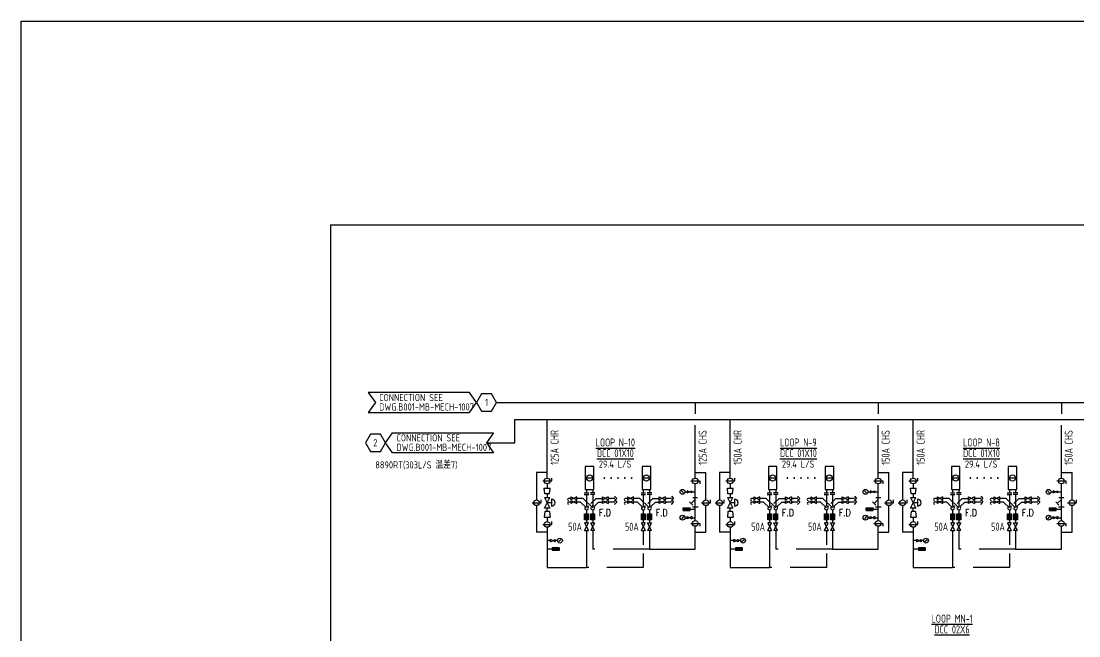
# Model space of a CAD drawing. Extents: x 38046 to 42076, y 84937 to 85507.
# Drawn here: x 41365.6 to 41735.4, y 85292.1 to 85507.1 of the extents above; entities that cross this region are included whole.
import ezdxf
from ezdxf.enums import TextEntityAlignment as Align

# ---------------------------------------------------------------- set-up
doc = ezdxf.new("R2010")
doc.units = 0
doc.header["$LTSCALE"] = 10
doc.linetypes.add('HIDDEN', pattern=[9.525, 6.35, -3.175])
doc.linetypes.add('HIDDEN2', pattern=[0.1875, 0.125, -0.0625])
for name, color, linetype in [('A-DETL-01', 1, 'Continuous'), ('M-CEQPM-DCC', 110, 'Continuous'), ('M-CEQPM-TEXT', 3, 'Continuous'), ('M-CPIPE-TEXT', 3, 'Continuous'), ('M-CPIPE-VAVE', 2, 'Continuous'), ('M-CWTR-PIPE', 130, 'Continuous'), ('M-HVAC-CMAH', 3, 'Continuous'), ('M-PIPE-CHWR20', 110, 'Continuous'), ('M-PIPE-CHWS12', 130, 'Continuous'), ('U-PCW-VALVE', 2, 'Continuous')]:
    doc.layers.add(name, color=color, linetype=linetype)
doc.styles.add('AA-TXT', font='isocp.shx', dxfattribs={"bigfont": 'chineset.shx'})
doc.styles.add('STDTEXT', font='simplex.shx', dxfattribs={"bigfont": 'china.shx'})

# ---------------------------------------------------------------- blocks, each defined once
blk = doc.blocks.new('DIM3')
blk.add_solid([(40, -6.7), (40, 6.7), (0, 0)])
blk = doc.blocks.new('DCC PIPE')
at = {"layer": 'U-PCW-VALVE'}
h = blk.add_hatch(dxfattribs=at)
h.set_pattern_fill('ANSI37', color=256, scale=2.66144, angle=90, style=0)
h.set_pattern_definition([(135, (188.80367, -130.49455), (-0.2352403, -0.2352403), []), (225, (188.80367, -130.49455), (0.2352403, -0.2352403), [])])
h.paths.add_polyline_path([(-0.67, 3.67), (-0.67, 5.8), (0.67, 5.8), (0.67, 3.67)])
h = blk.add_hatch(dxfattribs=at)
h.set_pattern_fill('ANSI37', color=256, scale=2.66144, angle=90, style=0)
h.set_pattern_definition([(135, (190.9487, -130.49455), (-0.2352403, -0.2352403), []), (225, (190.9487, -130.49455), (0.2352403, -0.2352403), [])])
h.paths.add_polyline_path([(1.48, 3.67), (1.48, 5.8), (2.81, 5.8), (2.81, 3.67)])
h = blk.add_hatch(dxfattribs=at)
h.set_pattern_fill('ANSI37', color=256, scale=2.66144, angle=90, style=0)
h.set_pattern_definition([(135, (208.65864, -130.49455), (-0.2352403, -0.2352403), []), (225, (208.65864, -130.49455), (0.2352403, -0.2352403), [])])
h.paths.add_polyline_path([(19.19, 3.67), (19.19, 5.8), (20.52, 5.8), (20.52, 3.67)])
h = blk.add_hatch(dxfattribs=at)
h.set_pattern_fill('ANSI37', color=256, scale=2.66144, angle=90, style=0)
h.set_pattern_definition([(135, (210.80367, -130.49455), (-0.2352403, -0.2352403), []), (225, (210.80367, -130.49455), (0.2352403, -0.2352403), [])])
h.paths.add_polyline_path([(21.33, 3.67), (21.33, 5.8), (22.67, 5.8), (22.67, 3.67)])
at = {"layer": 'M-CEQPM-DCC'}
for p, q in [((-0.8, 13.17), (0.8, 13.17)), ((0, 14.35), (0, 13.17)), ((2.95, 13.17), (1.35, 13.17)), ((2.15, 14.35), (2.15, 13.17)), ((19.05, 13.17), (20.65, 13.17)), ((19.85, 14.35), (19.85, 13.17)), ((22.8, 13.17), (21.2, 13.17)), ((22, 14.35), (22, 13.17))]:
    blk.add_line(p, q, dxfattribs=at)
for points in [[(2.57, 14.35), (2.57, 22.35), (-0.43, 22.35), (-0.43, 14.35)], [(22.43, 14.35), (22.43, 22.35), (19.43, 22.35), (19.43, 14.35)]]:
    blk.add_lwpolyline(points, close=True, dxfattribs=at)
at = {"layer": 'M-CPIPE-VAVE'}
for p, q in [((-5.47, 11.18), (-6.35, 11.18)), ((-3.4, 11.7), (-5.47, 10.66)), ((-5.47, 11.7), (-3.4, 10.66)), ((-5.47, 11.7), (-5.47, 10.66)), ((-3.4, 10.66), (-3.4, 11.7)), ((-1.19, 11.18), (-3.4, 11.18)), ((2.15, 7.84), (-1.19, 11.18)), ((1.53, 9.37), (3.34, 11.18)), ((3.34, 11.18), (5.55, 11.18)), ((5.55, 10.66), (5.55, 11.7)), ((7.62, 11.7), (5.55, 10.66)), ((5.55, 11.7), (7.62, 10.66)), ((7.62, 11.7), (7.62, 10.66)), ((9.89, 11.18), (7.62, 11.18)), ((9.81, 12.03), (10.58, 11.18)), ((9.81, 10.33), (10.58, 11.18)), ((14.38, 11.18), (13.5, 11.18)), ((16.45, 11.7), (14.38, 10.66)), ((14.38, 11.7), (16.45, 10.66)), ((14.38, 11.7), (14.38, 10.66)), ((16.45, 10.66), (16.45, 11.7)), ((18.66, 11.18), (16.45, 11.18)), ((22, 7.84), (18.66, 11.18)), ((21.38, 9.37), (23.19, 11.18)), ((23.19, 11.18), (25.4, 11.18)), ((25.4, 10.66), (25.4, 11.7)), ((27.47, 11.7), (25.4, 10.66)), ((25.4, 11.7), (27.47, 10.66)), ((27.47, 11.7), (27.47, 10.66)), ((29.74, 11.18), (27.47, 11.18)), ((29.67, 12.03), (30.44, 11.18)), ((29.67, 10.33), (30.44, 11.18)), ((-5.47, 9.92), (-6.35, 9.92)), ((-3.4, 10.44), (-5.47, 9.41)), ((-5.47, 10.44), (-3.4, 9.41)), ((-5.47, 10.44), (-5.47, 9.41)), ((-3.4, 9.41), (-3.4, 10.44)), ((-2.08, 9.92), (-3.4, 9.92)), ((0, 7.84), (-2.08, 9.92)), ((0.47, 8.31), (0.74, 8.58)), ((2.62, 8.31), (4.23, 9.92)), ((4.23, 9.92), (5.55, 9.92)), ((5.55, 9.41), (5.55, 10.44)), ((7.62, 10.44), (5.55, 9.41)), ((5.55, 10.44), (7.62, 9.41)), ((7.62, 10.44), (7.62, 9.41)), ((9.89, 9.92), (7.62, 9.92)), ((9.81, 10.77), (10.58, 9.92)), ((9.81, 9.07), (10.58, 9.92)), ((14.38, 9.92), (13.5, 9.92)), ((16.45, 10.44), (14.38, 9.41)), ((14.38, 10.44), (16.45, 9.41)), ((14.38, 10.44), (14.38, 9.41)), ((16.45, 9.41), (16.45, 10.44)), ((17.77, 9.92), (16.45, 9.92)), ((19.85, 7.84), (17.77, 9.92)), ((20.33, 8.31), (20.59, 8.58)), ((22.47, 8.31), (24.08, 9.92)), ((24.08, 9.92), (25.4, 9.92)), ((25.4, 9.41), (25.4, 10.44)), ((27.47, 10.44), (25.4, 9.41)), ((25.4, 10.44), (27.47, 9.41)), ((27.47, 10.44), (27.47, 9.41)), ((29.74, 9.92), (27.47, 9.92)), ((29.67, 10.77), (30.44, 9.92)), ((29.67, 9.07), (30.44, 9.92))]:
    blk.add_line(p, q, dxfattribs=at)
for centre in [(-6.35, 10.83), (13.5, 10.83), (-6.35, 9.57), (13.5, 9.57)]:
    blk.add_arc(centre, 0.35, 90, 270, dxfattribs=at)
at = {"layer": 'M-CWTR-PIPE'}
for p, q in [((0, 12.53), (0, 8.51)), ((2.15, 12.53), (2.15, 8.51)), ((19.85, 12.53), (19.85, 8.51)), ((22, 12.53), (22, 8.51)), ((0, 7.18), (0, 5.8)), ((2.15, 7.18), (2.15, 5.8)), ((19.85, 7.18), (19.85, 5.8)), ((22, 7.18), (22, 5.8)), ((0, 3.67), (0, 2.67)), ((2.15, 3.67), (2.15, 2.67)), ((19.85, 3.67), (19.85, 2.67)), ((22, 3.67), (22, 2.67))]:
    blk.add_line(p, q, dxfattribs=at)
for centre in [(0, 7.84), (2.15, 7.84), (19.85, 7.84), (22, 7.84)]:
    blk.add_arc(centre, 0.667, 167.3219, 102.6781, dxfattribs=at)
at = {"layer": 'M-HVAC-CMAH'}
for p, q in [((0.18, 18.35), (1.96, 18.35)), ((20.04, 18.35), (21.82, 18.35))]:
    blk.add_line(p, q, dxfattribs=at)
at = {"layer": 'M-HVAC-CMAH', "const_width": 0.32}
for points in [[(6.36, 18.34, 1), (6.04, 18.34, 1)], [(8.76, 18.34, 1), (8.44, 18.34, 1)], [(11.16, 18.34, 1), (10.84, 18.34, 1)], [(13.56, 18.34, 1), (13.24, 18.34, 1)], [(15.96, 18.34, 1), (15.64, 18.34, 1)]]:
    blk.add_lwpolyline(points, format="xyb", close=True, dxfattribs=at)
at = {"layer": 'M-HVAC-CMAH'}
for centre in [(1.07, 18.35), (20.93, 18.35)]:
    blk.add_circle(centre, 1.07, dxfattribs=at)
at = {"layer": 'U-PCW-VALVE'}
for p, q in [((-0.8, 12.53), (0.8, 12.53)), ((2.95, 12.53), (1.35, 12.53)), ((19.05, 12.53), (20.65, 12.53)), ((22.8, 12.53), (21.2, 12.53)), ((-0.67, 5.8), (0.67, 5.8)), ((-0.67, 3.67), (-0.67, 5.8)), ((0.67, 5.8), (0.67, 3.67)), ((1.48, 5.8), (2.81, 5.8)), ((1.48, 3.67), (1.48, 5.8)), ((2.81, 5.8), (2.81, 3.67)), ((19.19, 5.8), (20.52, 5.8)), ((19.19, 3.67), (19.19, 5.8)), ((20.52, 5.8), (20.52, 3.67)), ((21.33, 5.8), (22.67, 5.8)), ((21.33, 3.67), (21.33, 5.8)), ((22.67, 5.8), (22.67, 3.67)), ((0.67, 3.67), (-0.67, 3.67)), ((0.67, 2.67), (-0.67, 2.67)), ((-0.67, 0), (0.67, 2.67)), ((-0.67, 2.67), (0.67, 0)), ((-0.67, 0), (0.67, 0)), ((2.81, 3.67), (1.48, 3.67)), ((1.48, 2.67), (2.81, 2.67)), ((2.81, 2.67), (1.48, 0)), ((2.81, 0), (1.48, 2.67)), ((2.81, 0), (1.48, 0)), ((20.52, 3.67), (19.19, 3.67)), ((20.52, 2.67), (19.19, 2.67)), ((19.19, 2.67), (20.52, 0)), ((19.19, 0), (20.52, 2.67)), ((19.19, 0), (20.52, 0)), ((22.67, 3.67), (21.33, 3.67)), ((21.33, 2.67), (22.67, 2.67)), ((22.67, 0), (21.33, 2.67)), ((22.67, 2.67), (21.33, 0)), ((22.67, 0), (21.33, 0))]:
    blk.add_line(p, q, dxfattribs=at)
at = {"layer": 'M-CPIPE-VAVE', "linetype": 'HIDDEN2', "xscale": -0.04545454545450411, "yscale": 0.04545454545450411, "zscale": 0.045454545454545}
for p in [(9.89, 11.18), (29.74, 11.18), (9.89, 9.92), (29.74, 9.92)]:
    blk.add_blockref('DIM3', p, dxfattribs=at)

msp = doc.modelspace()

# ---------------------------------------------------------------- linework, layer by layer
at = {"layer": 'A-DETL-01', "linetype": 'Continuous'}
for q in [(41473.696, 85069.469), (42057.779, 85435.824)]:
    msp.add_line((41473.696, 85435.824), q, dxfattribs=at)
at = {"layer": 'DEFPOINTS', "color": 1}
msp.add_lwpolyline([(41365.567, 85507.146), (42076.347, 85507.146), (42076.347, 84936.686), (41365.567, 84936.686)], close=True, dxfattribs=at)
at = {"layer": 'M-CPIPE-TEXT', "color": 4}
for points in [[(41524.824, 85373.753), (41522.324, 85377.253), (41486.956, 85377.253), (41489.456, 85373.753), (41486.956, 85370.253), (41522.324, 85370.253), (41524.824, 85373.753)], [(41492.925, 85359.631), (41495.425, 85363.131), (41530.793, 85363.131), (41528.293, 85359.631), (41530.793, 85356.131), (41495.425, 85356.131), (41492.925, 85359.631)]]:
    msp.add_lwpolyline(points, dxfattribs=at)
for points in [[(41524.824, 85373.753), (41526.574, 85370.721), (41530.074, 85370.721), (41531.824, 85373.753), (41530.074, 85376.784), (41526.574, 85376.784)], [(41485.925, 85359.631), (41487.675, 85356.6), (41491.175, 85356.6), (41492.925, 85359.631), (41491.175, 85362.663), (41487.675, 85362.663)]]:
    msp.add_lwpolyline(points, close=True, dxfattribs=at)
at = {"layer": 'M-CWTR-PIPE'}
for p, q in [((41601.285, 85373.753), (41601.285, 85369.753)), ((41665.298, 85373.753), (41665.298, 85369.753)), ((41729.31, 85373.753), (41729.31, 85369.753)), ((41601.285, 85347.253), (41601.285, 85365.753)), ((41665.298, 85347.253), (41665.298, 85365.753)), ((41729.31, 85347.253), (41729.31, 85365.753)), ((41601.285, 85349.253), (41605.014, 85349.253)), ((41605.014, 85339.653), (41605.014, 85349.253)), ((41665.298, 85349.253), (41669.026, 85349.253)), ((41669.026, 85339.653), (41669.026, 85349.253)), ((41729.31, 85349.253), (41733.038, 85349.253)), ((41733.038, 85339.653), (41733.038, 85349.253)), ((41601.285, 85332.398), (41601.285, 85345.253)), ((41665.298, 85332.398), (41665.298, 85345.253)), ((41729.31, 85332.398), (41729.31, 85345.253)), ((41605.014, 85328.398), (41605.014, 85337.653)), ((41669.026, 85328.398), (41669.026, 85337.653)), ((41733.038, 85328.398), (41733.038, 85337.653)), ((41565.421, 85328.963), (41565.421, 85322.398)), ((41585.276, 85328.963), (41585.276, 85322.398)), ((41601.285, 85322.398), (41601.285, 85330.398)), ((41601.285, 85328.398), (41605.014, 85328.398)), ((41629.434, 85328.963), (41629.434, 85322.398)), ((41649.289, 85328.963), (41649.289, 85322.398)), ((41665.298, 85322.398), (41665.298, 85330.398)), ((41665.298, 85328.398), (41669.026, 85328.398)), ((41693.446, 85328.963), (41693.446, 85322.398)), ((41713.301, 85328.963), (41713.301, 85322.398)), ((41729.31, 85322.398), (41729.31, 85330.398)), ((41729.31, 85328.398), (41733.038, 85328.398)), ((41585.276, 85322.398), (41601.285, 85322.398)), ((41649.289, 85322.398), (41665.298, 85322.398)), ((41713.301, 85322.398), (41729.31, 85322.398))]:
    msp.add_line(p, q, dxfattribs=at)
at = {"layer": 'M-CWTR-PIPE', "linetype": 'HIDDEN', "ltscale": 0.2}
for p, q in [((41585.276, 85322.398), (41565.421, 85322.398)), ((41649.289, 85322.398), (41629.434, 85322.398)), ((41713.301, 85322.398), (41693.446, 85322.398))]:
    msp.add_line(p, q, dxfattribs=at)
at = {"layer": 'M-PIPE-CHWR20', "ltscale": 0.1}
for p, q in [((41538.162, 85367.753), (41933.59, 85367.753)), ((41538.162, 85359.631), (41538.162, 85367.753)), ((41549.516, 85347.222), (41549.516, 85367.753)), ((41613.528, 85347.222), (41613.528, 85367.753)), ((41677.541, 85347.222), (41677.541, 85367.753)), ((41528.293, 85359.631), (41538.162, 85359.631)), ((41545.788, 85349.253), (41545.788, 85339.653)), ((41549.516, 85349.253), (41545.788, 85349.253)), ((41609.8, 85349.253), (41609.8, 85339.653)), ((41613.528, 85349.253), (41609.8, 85349.253)), ((41673.812, 85349.253), (41673.812, 85339.653)), ((41677.541, 85349.253), (41673.812, 85349.253)), ((41548.715, 85341.705), (41548.514, 85343.708)), ((41548.514, 85343.708), (41550.518, 85343.708)), ((41549.516, 85345.253), (41549.516, 85343.708)), ((41550.318, 85341.705), (41550.518, 85343.708)), ((41612.727, 85341.705), (41612.527, 85343.708)), ((41612.527, 85343.708), (41614.53, 85343.708)), ((41613.528, 85345.253), (41613.528, 85343.708)), ((41614.33, 85341.705), (41614.53, 85343.708)), ((41676.739, 85341.705), (41676.539, 85343.708)), ((41676.539, 85343.708), (41678.543, 85343.708)), ((41677.541, 85345.253), (41677.541, 85343.708)), ((41678.342, 85341.705), (41678.543, 85343.708)), ((41550.318, 85341.705), (41548.715, 85341.705)), ((41549.516, 85341.705), (41549.516, 85340.505)), ((41614.33, 85341.705), (41612.727, 85341.705)), ((41613.528, 85341.705), (41613.528, 85340.505)), ((41678.342, 85341.705), (41676.739, 85341.705)), ((41677.541, 85341.705), (41677.541, 85340.505)), ((41545.788, 85337.653), (41545.788, 85328.398)), ((41548.715, 85335.601), (41548.514, 85333.598)), ((41550.318, 85335.601), (41548.715, 85335.601)), ((41549.516, 85335.601), (41549.516, 85336.801)), ((41550.318, 85335.601), (41550.518, 85333.598)), ((41609.8, 85337.653), (41609.8, 85328.398)), ((41612.727, 85335.601), (41612.527, 85333.598)), ((41614.33, 85335.601), (41612.727, 85335.601)), ((41613.528, 85335.601), (41613.528, 85336.801)), ((41614.33, 85335.601), (41614.53, 85333.598)), ((41673.812, 85337.653), (41673.812, 85328.398)), ((41676.739, 85335.601), (41676.539, 85333.598)), ((41678.342, 85335.601), (41676.739, 85335.601)), ((41677.541, 85335.601), (41677.541, 85336.801)), ((41678.342, 85335.601), (41678.543, 85333.598)), ((41548.514, 85333.598), (41550.518, 85333.598)), ((41549.516, 85333.598), (41549.516, 85332.053)), ((41612.527, 85333.598), (41614.53, 85333.598)), ((41613.528, 85333.598), (41613.528, 85332.053)), ((41676.539, 85333.598), (41678.543, 85333.598)), ((41677.541, 85333.598), (41677.541, 85332.053)), ((41549.516, 85328.398), (41545.788, 85328.398)), ((41549.516, 85330.053), (41549.516, 85315.998)), ((41563.276, 85328.963), (41563.276, 85315.998)), ((41613.528, 85328.398), (41609.8, 85328.398)), ((41613.528, 85330.053), (41613.528, 85315.998)), ((41627.289, 85328.963), (41627.289, 85315.998)), ((41677.541, 85328.398), (41673.812, 85328.398)), ((41677.541, 85330.053), (41677.541, 85315.998)), ((41691.301, 85328.963), (41691.301, 85315.998)), ((41549.516, 85315.998), (41563.276, 85315.998)), ((41613.528, 85315.998), (41627.289, 85315.998)), ((41677.541, 85315.998), (41691.301, 85315.998))]:
    msp.add_line(p, q, dxfattribs=at)
at = {"layer": 'M-PIPE-CHWR20', "linetype": 'HIDDEN', "ltscale": 0.2}
for p, q in [((41583.131, 85328.963), (41583.131, 85323.898)), ((41647.144, 85328.963), (41647.144, 85323.898)), ((41711.156, 85328.963), (41711.156, 85323.898)), ((41583.131, 85320.898), (41583.131, 85315.998)), ((41647.144, 85320.898), (41647.144, 85315.998)), ((41711.156, 85320.898), (41711.156, 85315.998)), ((41583.131, 85315.998), (41563.276, 85315.998)), ((41647.144, 85315.998), (41627.289, 85315.998)), ((41711.156, 85315.998), (41691.301, 85315.998))]:
    msp.add_line(p, q, dxfattribs=at)
at = {"layer": 'M-PIPE-CHWS12', "ltscale": 0.1}
msp.add_line((41531.824, 85373.753), (41985.359, 85373.753), dxfattribs=at)
at = {"layer": 'U-PCW-VALVE'}
for p, q in [((41547.936, 85346.253), (41551.096, 85346.253)), ((41551.096, 85346.253), (41551.096, 85347.255)), ((41599.705, 85346.253), (41602.866, 85346.253)), ((41602.866, 85346.253), (41602.866, 85345.25)), ((41611.948, 85346.253), (41615.109, 85346.253)), ((41615.109, 85346.253), (41615.109, 85347.255)), ((41663.717, 85346.253), (41666.878, 85346.253)), ((41666.878, 85346.253), (41666.878, 85345.25)), ((41675.96, 85346.253), (41679.121, 85346.253)), ((41679.121, 85346.253), (41679.121, 85347.255)), ((41727.73, 85346.253), (41730.89, 85346.253)), ((41730.89, 85346.253), (41730.89, 85345.25)), ((41597.197, 85342.086), (41596.462, 85342.821)), ((41598.482, 85342.852), (41598.482, 85342.052)), ((41600.082, 85342.052), (41598.482, 85342.852)), ((41598.482, 85342.052), (41600.082, 85342.852)), ((41600.082, 85342.052), (41600.082, 85342.852)), ((41661.21, 85342.086), (41660.474, 85342.821)), ((41662.494, 85342.852), (41662.494, 85342.052)), ((41664.094, 85342.052), (41662.494, 85342.852)), ((41662.494, 85342.052), (41664.094, 85342.852)), ((41664.094, 85342.052), (41664.094, 85342.852)), ((41725.222, 85342.086), (41724.486, 85342.821)), ((41726.506, 85342.852), (41726.506, 85342.052)), ((41728.106, 85342.052), (41726.506, 85342.852)), ((41726.506, 85342.052), (41728.106, 85342.852)), ((41728.106, 85342.052), (41728.106, 85342.852)), ((41547.368, 85338.653), (41547.368, 85339.655)), ((41548.59, 85340.505), (41550.442, 85340.505)), ((41548.59, 85336.801), (41550.442, 85340.505)), ((41548.59, 85340.505), (41550.442, 85336.801)), ((41551.032, 85339.882), (41551.032, 85337.457)), ((41597.681, 85342.452), (41598.482, 85342.452)), ((41599.303, 85338.91), (41600.434, 85337.779)), ((41599.303, 85338.91), (41600.434, 85337.779)), ((41601.285, 85339.761), (41599.869, 85338.344)), ((41600.082, 85342.452), (41601.285, 85342.452)), ((41600.45, 85340.452), (41602.121, 85340.452)), ((41606.594, 85338.653), (41606.594, 85339.655)), ((41611.38, 85338.653), (41611.38, 85339.655)), ((41612.603, 85340.505), (41614.454, 85340.505)), ((41612.603, 85336.801), (41614.454, 85340.505)), ((41612.603, 85340.505), (41614.454, 85336.801)), ((41615.044, 85339.882), (41615.044, 85337.457)), ((41661.693, 85342.452), (41662.494, 85342.452)), ((41663.316, 85338.91), (41664.447, 85337.779)), ((41663.316, 85338.91), (41664.447, 85337.779)), ((41665.298, 85339.761), (41663.881, 85338.344)), ((41664.094, 85342.452), (41665.298, 85342.452)), ((41664.462, 85340.452), (41666.133, 85340.452)), ((41670.607, 85338.653), (41670.607, 85339.655)), ((41675.392, 85338.653), (41675.392, 85339.655)), ((41676.615, 85340.505), (41678.467, 85340.505)), ((41676.615, 85336.801), (41678.467, 85340.505)), ((41676.615, 85340.505), (41678.467, 85336.801)), ((41679.057, 85339.882), (41679.057, 85337.457)), ((41725.705, 85342.452), (41726.506, 85342.452)), ((41727.328, 85338.91), (41728.459, 85337.779)), ((41727.328, 85338.91), (41728.459, 85337.779)), ((41729.31, 85339.761), (41727.893, 85338.344)), ((41728.106, 85342.452), (41729.31, 85342.452)), ((41728.474, 85340.452), (41730.146, 85340.452)), ((41734.619, 85338.653), (41734.619, 85339.655)), ((41544.207, 85338.653), (41547.368, 85338.653)), ((41550.442, 85336.801), (41548.59, 85336.801)), ((41551.032, 85338.653), (41549.516, 85338.653)), ((41597.09, 85335.903), (41597.09, 85336.908)), ((41597.09, 85335.903), (41597.09, 85336.908)), ((41597.09, 85336.908), (41599.502, 85336.908)), ((41597.09, 85336.908), (41599.502, 85336.908)), ((41597.09, 85335.903), (41599.502, 85335.903)), ((41597.09, 85335.903), (41599.502, 85335.903)), ((41597.299, 85336.405), (41598.956, 85336.405)), ((41597.299, 85336.405), (41598.956, 85336.405)), ((41597.415, 85336.204), (41597.415, 85336.606)), ((41597.415, 85336.204), (41597.415, 85336.606)), ((41597.817, 85336.204), (41597.817, 85336.606)), ((41597.817, 85336.204), (41597.817, 85336.606)), ((41598.219, 85336.204), (41598.219, 85336.606)), ((41598.219, 85336.204), (41598.219, 85336.606)), ((41598.621, 85336.204), (41598.621, 85336.606)), ((41598.621, 85336.204), (41598.621, 85336.606)), ((41599.502, 85335.903), (41599.502, 85336.908)), ((41599.502, 85335.903), (41599.502, 85336.908)), ((41599.502, 85336.405), (41601.285, 85336.405)), ((41599.502, 85336.405), (41601.285, 85336.405)), ((41600.284, 85337.253), (41602.287, 85337.253)), ((41600.45, 85337.253), (41602.121, 85337.253)), ((41603.434, 85338.653), (41606.594, 85338.653)), ((41608.22, 85338.653), (41611.38, 85338.653)), ((41614.454, 85336.801), (41612.603, 85336.801)), ((41615.044, 85338.653), (41613.528, 85338.653)), ((41661.103, 85335.903), (41661.103, 85336.908)), ((41661.103, 85335.903), (41661.103, 85336.908)), ((41661.103, 85336.908), (41663.514, 85336.908)), ((41661.103, 85336.908), (41663.514, 85336.908)), ((41661.103, 85335.903), (41663.514, 85335.903)), ((41661.103, 85335.903), (41663.514, 85335.903)), ((41661.311, 85336.405), (41662.968, 85336.405)), ((41661.311, 85336.405), (41662.968, 85336.405)), ((41661.427, 85336.204), (41661.427, 85336.606)), ((41661.427, 85336.204), (41661.427, 85336.606)), ((41661.829, 85336.204), (41661.829, 85336.606)), ((41661.829, 85336.204), (41661.829, 85336.606)), ((41662.231, 85336.204), (41662.231, 85336.606)), ((41662.231, 85336.204), (41662.231, 85336.606)), ((41662.633, 85336.204), (41662.633, 85336.606)), ((41662.633, 85336.204), (41662.633, 85336.606)), ((41663.514, 85335.903), (41663.514, 85336.908)), ((41663.514, 85335.903), (41663.514, 85336.908)), ((41663.514, 85336.405), (41665.298, 85336.405)), ((41663.514, 85336.405), (41665.298, 85336.405)), ((41664.296, 85337.253), (41666.3, 85337.253)), ((41664.462, 85337.253), (41666.133, 85337.253)), ((41667.446, 85338.653), (41670.607, 85338.653)), ((41672.232, 85338.653), (41675.392, 85338.653)), ((41678.467, 85336.801), (41676.615, 85336.801)), ((41679.057, 85338.653), (41677.541, 85338.653)), ((41725.115, 85335.903), (41725.115, 85336.908)), ((41725.115, 85335.903), (41725.115, 85336.908)), ((41725.115, 85336.908), (41727.527, 85336.908)), ((41725.115, 85336.908), (41727.527, 85336.908)), ((41725.115, 85335.903), (41727.527, 85335.903)), ((41725.115, 85335.903), (41727.527, 85335.903)), ((41725.323, 85336.405), (41726.981, 85336.405)), ((41725.323, 85336.405), (41726.981, 85336.405)), ((41725.439, 85336.204), (41725.439, 85336.606)), ((41725.439, 85336.204), (41725.439, 85336.606)), ((41725.841, 85336.204), (41725.841, 85336.606)), ((41725.841, 85336.204), (41725.841, 85336.606)), ((41726.243, 85336.204), (41726.243, 85336.606)), ((41726.243, 85336.204), (41726.243, 85336.606)), ((41726.645, 85336.204), (41726.645, 85336.606)), ((41726.645, 85336.204), (41726.645, 85336.606)), ((41727.527, 85335.903), (41727.527, 85336.908)), ((41727.527, 85335.903), (41727.527, 85336.908)), ((41727.527, 85336.405), (41729.31, 85336.405)), ((41727.527, 85336.405), (41729.31, 85336.405)), ((41728.308, 85337.253), (41730.312, 85337.253)), ((41728.474, 85337.253), (41730.146, 85337.253)), ((41731.458, 85338.653), (41734.619, 85338.653)), ((41551.096, 85331.053), (41551.096, 85332.056)), ((41597.197, 85333.772), (41596.462, 85333.036)), ((41597.681, 85333.405), (41598.482, 85333.405)), ((41598.482, 85333.005), (41598.482, 85333.805)), ((41600.082, 85333.805), (41598.482, 85333.005)), ((41598.482, 85333.805), (41600.082, 85333.005)), ((41600.082, 85333.805), (41600.082, 85333.005)), ((41600.082, 85333.405), (41601.285, 85333.405)), ((41615.109, 85331.053), (41615.109, 85332.056)), ((41661.21, 85333.772), (41660.474, 85333.036)), ((41661.693, 85333.405), (41662.494, 85333.405)), ((41662.494, 85333.005), (41662.494, 85333.805)), ((41664.094, 85333.805), (41662.494, 85333.005)), ((41662.494, 85333.805), (41664.094, 85333.005)), ((41664.094, 85333.805), (41664.094, 85333.005)), ((41664.094, 85333.405), (41665.298, 85333.405)), ((41679.121, 85331.053), (41679.121, 85332.056)), ((41725.222, 85333.772), (41724.486, 85333.036)), ((41725.705, 85333.405), (41726.506, 85333.405)), ((41726.506, 85333.005), (41726.506, 85333.805)), ((41728.106, 85333.805), (41726.506, 85333.005)), ((41726.506, 85333.805), (41728.106, 85333.005)), ((41728.106, 85333.805), (41728.106, 85333.005)), ((41728.106, 85333.405), (41729.31, 85333.405)), ((41547.936, 85331.053), (41551.096, 85331.053)), ((41599.705, 85331.398), (41602.866, 85331.398)), ((41602.866, 85331.398), (41602.866, 85330.395)), ((41611.948, 85331.053), (41615.109, 85331.053)), ((41663.717, 85331.398), (41666.878, 85331.398)), ((41666.878, 85331.398), (41666.878, 85330.395)), ((41675.96, 85331.053), (41679.121, 85331.053)), ((41727.73, 85331.398), (41730.89, 85331.398)), ((41730.89, 85331.398), (41730.89, 85330.395)), ((41550.72, 85325.398), (41549.516, 85325.398)), ((41550.72, 85324.998), (41550.72, 85325.798)), ((41550.72, 85324.998), (41552.32, 85325.798)), ((41552.32, 85324.998), (41550.72, 85325.798)), ((41552.32, 85325.798), (41552.32, 85324.998)), ((41553.121, 85325.398), (41552.32, 85325.398)), ((41553.604, 85325.031), (41554.34, 85325.767)), ((41614.732, 85325.398), (41613.528, 85325.398)), ((41614.732, 85324.998), (41614.732, 85325.798)), ((41614.732, 85324.998), (41616.332, 85325.798)), ((41616.332, 85324.998), (41614.732, 85325.798)), ((41616.332, 85325.798), (41616.332, 85324.998)), ((41617.133, 85325.398), (41616.332, 85325.398)), ((41617.616, 85325.031), (41618.352, 85325.767)), ((41678.744, 85325.398), (41677.541, 85325.398)), ((41678.744, 85324.998), (41678.744, 85325.798)), ((41678.744, 85324.998), (41680.344, 85325.798)), ((41680.344, 85324.998), (41678.744, 85325.798)), ((41680.344, 85325.798), (41680.344, 85324.998)), ((41681.146, 85325.398), (41680.344, 85325.398)), ((41681.629, 85325.031), (41682.364, 85325.767)), ((41551.3, 85322.398), (41549.516, 85322.398)), ((41551.3, 85322.398), (41549.516, 85322.398)), ((41551.3, 85322.9), (41551.3, 85321.895)), ((41551.3, 85322.9), (41551.3, 85321.895)), ((41553.711, 85322.9), (41551.3, 85322.9)), ((41553.711, 85322.9), (41551.3, 85322.9)), ((41553.711, 85321.895), (41551.3, 85321.895)), ((41553.711, 85321.895), (41551.3, 85321.895)), ((41553.503, 85322.398), (41551.846, 85322.398)), ((41553.503, 85322.398), (41551.846, 85322.398)), ((41552.181, 85322.599), (41552.181, 85322.197)), ((41552.181, 85322.599), (41552.181, 85322.197)), ((41552.583, 85322.599), (41552.583, 85322.197)), ((41552.583, 85322.599), (41552.583, 85322.197)), ((41552.985, 85322.599), (41552.985, 85322.197)), ((41552.985, 85322.599), (41552.985, 85322.197)), ((41553.387, 85322.599), (41553.387, 85322.197)), ((41553.387, 85322.599), (41553.387, 85322.197)), ((41553.711, 85322.9), (41553.711, 85321.895)), ((41553.711, 85322.9), (41553.711, 85321.895)), ((41615.312, 85322.398), (41613.528, 85322.398)), ((41615.312, 85322.398), (41613.528, 85322.398)), ((41615.312, 85322.9), (41615.312, 85321.895)), ((41615.312, 85322.9), (41615.312, 85321.895)), ((41617.724, 85322.9), (41615.312, 85322.9)), ((41617.724, 85322.9), (41615.312, 85322.9)), ((41617.724, 85321.895), (41615.312, 85321.895)), ((41617.724, 85321.895), (41615.312, 85321.895)), ((41617.515, 85322.398), (41615.858, 85322.398)), ((41617.515, 85322.398), (41615.858, 85322.398)), ((41616.193, 85322.599), (41616.193, 85322.197)), ((41616.193, 85322.599), (41616.193, 85322.197)), ((41616.595, 85322.599), (41616.595, 85322.197)), ((41616.595, 85322.599), (41616.595, 85322.197)), ((41616.997, 85322.599), (41616.997, 85322.197)), ((41616.997, 85322.599), (41616.997, 85322.197)), ((41617.399, 85322.599), (41617.399, 85322.197)), ((41617.399, 85322.599), (41617.399, 85322.197)), ((41617.724, 85322.9), (41617.724, 85321.895)), ((41617.724, 85322.9), (41617.724, 85321.895)), ((41679.324, 85322.398), (41677.541, 85322.398)), ((41679.324, 85322.398), (41677.541, 85322.398)), ((41679.324, 85322.9), (41679.324, 85321.895)), ((41679.324, 85322.9), (41679.324, 85321.895)), ((41681.736, 85322.9), (41679.324, 85322.9)), ((41681.736, 85322.9), (41679.324, 85322.9)), ((41681.736, 85321.895), (41679.324, 85321.895)), ((41681.736, 85321.895), (41679.324, 85321.895)), ((41681.527, 85322.398), (41679.87, 85322.398)), ((41681.527, 85322.398), (41679.87, 85322.398)), ((41680.205, 85322.599), (41680.205, 85322.197)), ((41680.205, 85322.599), (41680.205, 85322.197)), ((41680.607, 85322.599), (41680.607, 85322.197)), ((41680.607, 85322.599), (41680.607, 85322.197)), ((41681.009, 85322.599), (41681.009, 85322.197)), ((41681.009, 85322.599), (41681.009, 85322.197)), ((41681.411, 85322.599), (41681.411, 85322.197)), ((41681.411, 85322.599), (41681.411, 85322.197)), ((41681.736, 85322.9), (41681.736, 85321.895)), ((41681.736, 85322.9), (41681.736, 85321.895))]:
    msp.add_line(p, q, dxfattribs=at)
for centre, radius in [((41549.516, 85346.253), 1), ((41601.285, 85346.253), 1), ((41613.528, 85346.253), 1), ((41665.298, 85346.253), 1), ((41677.541, 85346.253), 1), ((41729.31, 85346.253), 1), ((41596.831, 85342.452), 0.85), ((41660.843, 85342.452), 0.85), ((41724.855, 85342.452), 0.85), ((41545.788, 85338.653), 1), ((41605.014, 85338.653), 1), ((41609.8, 85338.653), 1), ((41669.026, 85338.653), 1), ((41673.812, 85338.653), 1), ((41733.038, 85338.653), 1), ((41599.134, 85336.405), 0.178), ((41599.134, 85336.405), 0.178), ((41663.147, 85336.405), 0.178), ((41663.147, 85336.405), 0.178), ((41727.159, 85336.405), 0.178), ((41727.159, 85336.405), 0.178), ((41549.516, 85331.053), 1), ((41596.831, 85333.405), 0.85), ((41601.285, 85331.398), 1), ((41613.528, 85331.053), 1), ((41660.843, 85333.405), 0.85), ((41665.298, 85331.398), 1), ((41677.541, 85331.053), 1), ((41724.855, 85333.405), 0.85), ((41729.31, 85331.398), 1), ((41553.971, 85325.398), 0.85), ((41617.983, 85325.398), 0.85), ((41681.995, 85325.398), 0.85), ((41551.667, 85322.398), 0.178), ((41551.667, 85322.398), 0.178), ((41615.679, 85322.398), 0.178), ((41615.679, 85322.398), 0.178), ((41679.692, 85322.398), 0.178), ((41679.692, 85322.398), 0.178)]:
    msp.add_circle(centre, radius, dxfattribs=at)
for centre in [(41551.032, 85338.661), (41615.044, 85338.661), (41679.057, 85338.661)]:
    msp.add_arc(centre, 1.221, 270, 90, dxfattribs=at)

# ---------------------------------------------------------------- block references
for p in [(41563.276, 85328.963), (41627.289, 85328.963), (41691.301, 85328.963)]:
    msp.add_blockref('DCC PIPE', p)

# ---------------------------------------------------------------- texts
at = {"layer": 'DEFPOINTS', "style": 'AA-TXT', "width": 0.8}
msp.add_text('8890RT(303L/S 溫差7)', height=2.5, dxfattribs=at).set_placement((41489.387, 85351.87), align=Align.MIDDLE_LEFT)
for p in [(41573.25, 85352.176), (41637.262, 85352.176), (41701.274, 85352.176)]:
    msp.add_text('29.4 L/S', height=2.5, dxfattribs=at).set_placement(p, align=Align.MIDDLE)
at = {"layer": 'M-CEQPM-TEXT', "style": 'AA-TXT', "width": 0.8}
for s, p in [('%%ULOOP N-10', (41573.35, 85359.747)), ('%%ULOOP N-9', (41637.362, 85359.747)), ('%%ULOOP N-8', (41701.374, 85359.747)), ('%%UDCC 01X10', (41573.35, 85355.997)), ('%%UDCC 01X10', (41637.362, 85355.997)), ('%%UDCC 01X10', (41701.374, 85355.997)), ('%%ULOOP MN-1', (41691.099, 85298.082)), ('%%UDCC 02X6', (41691.099, 85294.332))]:
    msp.add_text(s, height=2.8, dxfattribs=at).set_placement(p, align=Align.MIDDLE)
at = {"layer": 'M-CPIPE-TEXT', "color": 4, "style": 'AA-TXT', "width": 0.8}
for s, p in [('CONNECTION SEE', (41490.774, 85374.199)), ('DWG.B001-MB-MECH-1007', (41490.774, 85370.899)), ('CONNECTION SEE', (41496.82, 85360.078)), ('DWG.B001-MB-MECH-1007', (41496.82, 85356.778))]:
    msp.add_text(s, height=2.5, dxfattribs=at).set_placement(p)
for s, p in [('1', (41528.324, 85373.753)), ('2', (41489.425, 85359.631))]:
    msp.add_text(s, height=2.5, dxfattribs=at).set_placement(p, align=Align.MIDDLE)
at = {"layer": 'M-CPIPE-TEXT', "style": 'AA-TXT', "width": 0.8}
for s, p in [('125A CHR', (41552.101, 85351.92)), ('125A CHS', (41603.871, 85351.92)), ('150A CHR', (41616.104, 85351.92)), ('150A CHS', (41667.873, 85351.92)), ('150A CHR', (41680.116, 85351.92)), ('150A CHS', (41731.885, 85351.92))]:
    msp.add_text(s, height=2.8, rotation=90, dxfattribs=at).set_placement(p, align=Align.MIDDLE_LEFT)
at = {"layer": 'M-CPIPE-TEXT', "width": 0.8}
for s, height, style, p in [('F.D', 2.5, 'STDTEXT', (41567.609, 85333.931)), ('F.D', 2.5, 'STDTEXT', (41587.464, 85333.931)), ('F.D', 2.5, 'STDTEXT', (41631.621, 85333.931)), ('F.D', 2.5, 'STDTEXT', (41651.476, 85333.931)), ('F.D', 2.5, 'STDTEXT', (41695.633, 85333.931)), ('F.D', 2.5, 'STDTEXT', (41715.488, 85333.931)), ('50A', 2.8, 'AA-TXT', (41556.87, 85328.853)), ('50A', 2.8, 'AA-TXT', (41576.725, 85328.853)), ('50A', 2.8, 'AA-TXT', (41620.882, 85328.853)), ('50A', 2.8, 'AA-TXT', (41640.737, 85328.853)), ('50A', 2.8, 'AA-TXT', (41684.894, 85328.853)), ('50A', 2.8, 'AA-TXT', (41704.749, 85328.853))]:
    msp.add_text(s, height=height, dxfattribs=dict(at, style=style)).set_placement(p)

doc.saveas('drawing.dxf')
